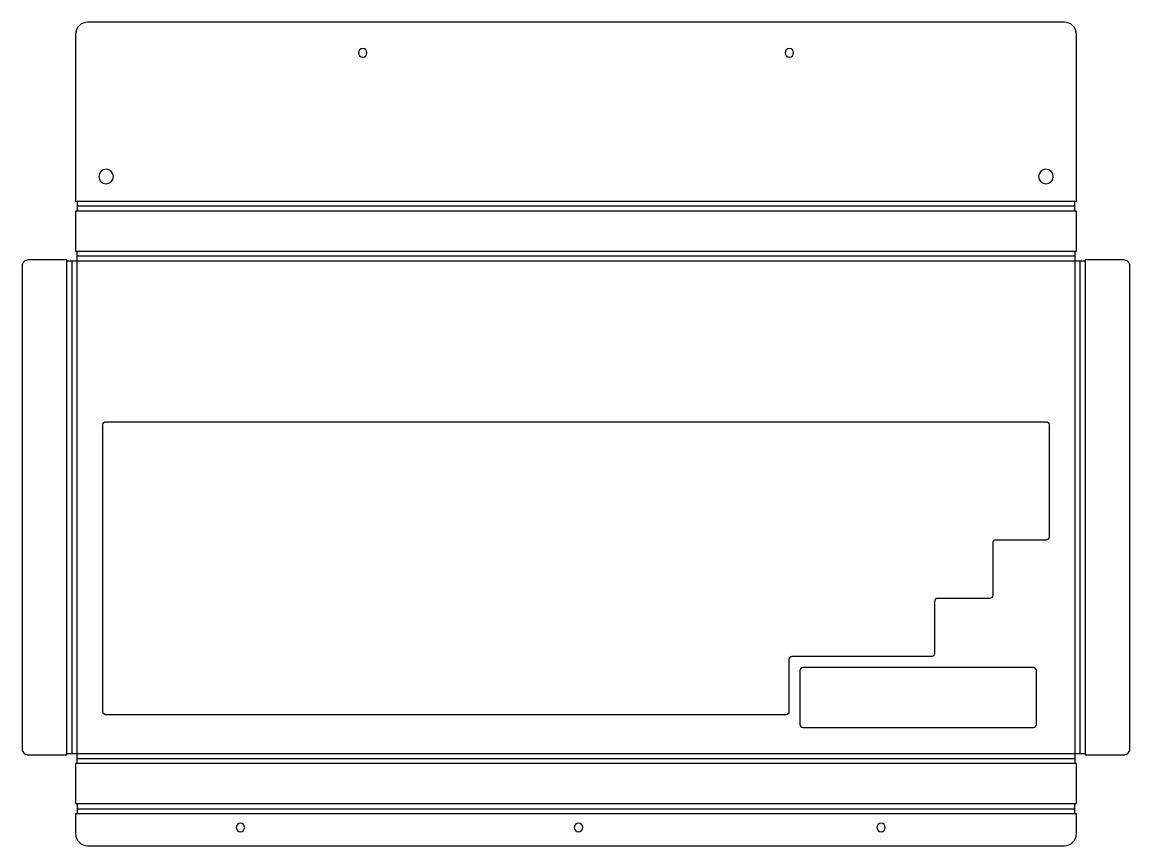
# Model space of a CAD drawing. Header units: millimetres. Extents: x -21 to 341, y 0 to 269.
import ezdxf

# ---------------------------------------------------------------- set-up
doc = ezdxf.new("R2010")
doc.units = ezdxf.units.MM

msp = doc.modelspace()

# ---------------------------------------------------------------- linework, layer by layer
at = {"layer": 'BEND'}
for p, q in [((322.93, 209.24), (-3.5, 209.24)), ((322.99, 192.85), (-3.56, 192.85)), ((-5.22, 191.19), (-5.22, 30.2)), ((324.65, 30.2), (324.65, 191.19)), ((-3.56, 28.54), (322.99, 28.54)), ((-3.5, 12.15), (322.93, 12.15))]:
    msp.add_line(p, q, dxfattribs=at)
at = {"layer": 'BEND_EXTENT'}
for p, q in [((-3.5, 210.9), (322.93, 210.9)), ((322.93, 207.58), (-3.5, 207.58)), ((-3.56, 194.51), (322.99, 194.51)), ((-6.88, 30.2), (-6.88, 191.19)), ((326.31, 191.19), (326.31, 30.2)), ((322.99, 26.88), (-3.56, 26.88)), ((-3.5, 13.81), (322.93, 13.81)), ((322.93, 10.49), (-3.5, 10.49))]:
    msp.add_line(p, q, dxfattribs=at)
msp.add_lwpolyline([(322.99, 191.19), (-3.56, 191.19), (-3.56, 30.2), (322.99, 30.2)], close=True, dxfattribs=at)
at = {"layer": 'INTERIOR_PROFILES'}
for points in [[(4.93, 43.85), (4.93, 137.7, -0.414214), (5.93, 138.7), (313.5, 138.7, -0.414214), (314.5, 137.7), (314.5, 101, -0.414214), (313.5, 100), (297.04, 100, 0.414214), (296.04, 99), (296.04, 81.95, -0.414214), (295.04, 80.95), (277.99, 80.95, 0.414214), (276.99, 79.95), (276.99, 62.9, -0.414214), (275.99, 61.9), (230.37, 61.9, 0.414214), (229.37, 60.9), (229.37, 43.85, -0.414214), (228.37, 42.85), (5.93, 42.85, -0.414214)], [(233.93, 58.34, 0.414214), (232.93, 57.34), (232.93, 39.69, 0.414214), (233.93, 38.69), (309.33, 38.69, 0.414214), (310.33, 39.69), (310.33, 57.34, 0.414214), (309.33, 58.34)]]:
    msp.add_lwpolyline(points, format="xyb", close=True, dxfattribs=at)
at = {"layer": 'INTERIOR_PROFILES', "extrusion": (0, 0, -1)}
for centre, radius in [((-89.93, 259.39), 1.4), ((-229.5, 259.39), 1.4), ((-6, 218.9), 2.4), ((-313.43, 218.9), 2.4), ((-49.93, 6), 1.4), ((-160.53, 6), 1.4), ((-259.5, 6), 1.4)]:
    msp.add_circle(centre, radius, dxfattribs=at)
at = {"layer": 'OUTER_PROFILES'}
msp.add_lwpolyline([(-21.46, 189.64), (-21.46, 31.76, 0.414214), (-19.46, 29.76), (-6.88, 29.76), (-6.88, 30.2), (-3.56, 30.2), (-3.56, 26.88), (-4, 26.88), (-4, 13.81), (-3.5, 13.81), (-3.5, 10.49), (-4, 10.49), (-4, 4, 0.414214), (0, 0), (319.43, 0, 0.414214), (323.43, 4), (323.43, 10.49), (322.93, 10.49), (322.93, 13.81), (323.43, 13.81), (323.43, 26.88), (322.99, 26.88), (322.99, 30.2), (326.31, 30.2), (326.31, 29.76), (338.89, 29.76, 0.414214), (340.89, 31.76), (340.89, 189.64, 0.414214), (338.89, 191.64), (326.31, 191.64), (326.31, 191.19), (322.99, 191.19), (322.99, 194.51), (323.43, 194.51), (323.43, 207.58), (322.93, 207.58), (322.93, 210.9), (323.43, 210.9), (323.43, 265.39, 0.414214), (319.43, 269.39), (0, 269.39, 0.414214), (-4, 265.39), (-4, 210.9), (-3.5, 210.9), (-3.5, 207.58), (-4, 207.58), (-4, 194.51), (-3.56, 194.51), (-3.56, 191.19), (-6.88, 191.19), (-6.88, 191.64), (-19.46, 191.64, 0.414214)], format="xyb", close=True, dxfattribs=at)

doc.saveas('drawing.dxf')
